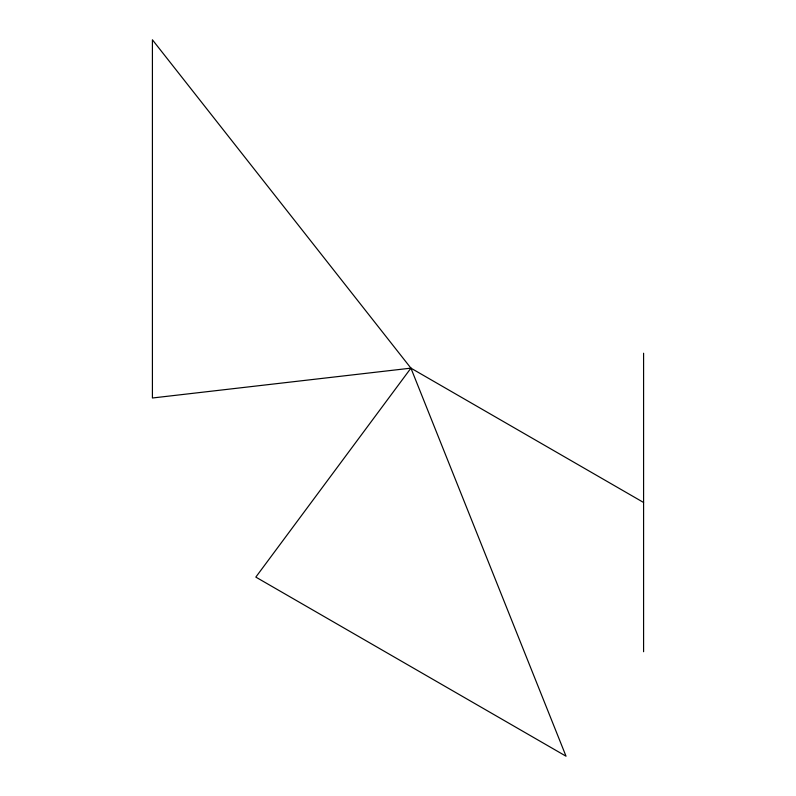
<?xml version="1.0" encoding="UTF-8"?>
<svg xmlns="http://www.w3.org/2000/svg" width="796" height="796" viewBox="0 0 796 796"><rect width="100%" height="100%" fill="white"/><g stroke="black" fill="none" stroke-linecap="round" stroke-linejoin="round"><path stroke-width="1.19" d="M410.925 368.15L255.824 577.1L566.026 756.2L410.925 368.15L152.414 39.8L152.414 398L410.925 368.15L643.586 502.475M643.586 353.225L643.586 651.725"/></g></svg>
